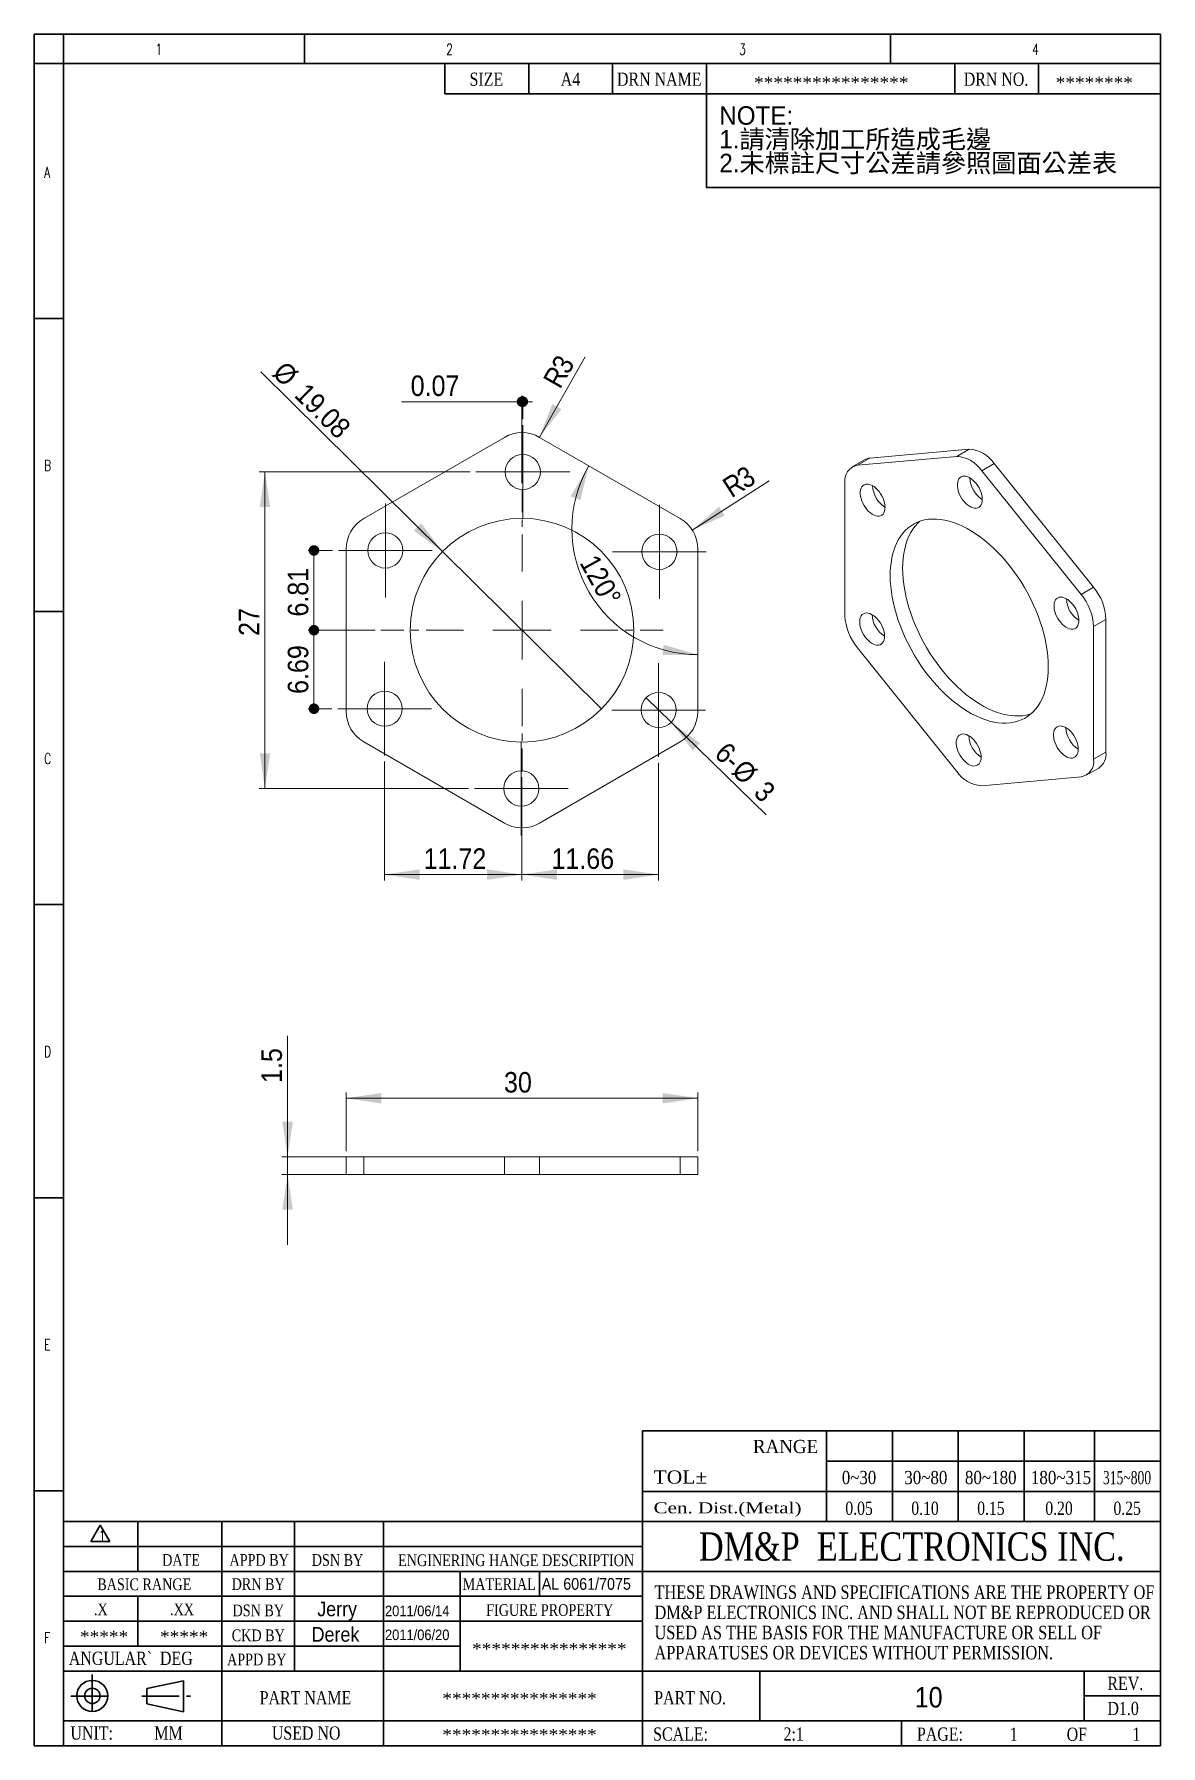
# Model space of a CAD drawing. Header units: millimetres. Extents: x 10 to 202, y 2 to 295.
import ezdxf

# ---------------------------------------------------------------- set-up
doc = ezdxf.new("R2010")
doc.units = ezdxf.units.MM
doc.linetypes.add('CENTER', pattern=[10.16, 6.35, -1.27, 1.27, -1.27])
doc.layers.add('SLD-0', color=179, linetype='Continuous')
for name, color, linetype, lineweight in [('中心線2', 1, 'CENTER', 15), ('尺寸標柱線', 3, 'Continuous', 15), ('文字線性', 179, 'Continuous', 15)]:
    doc.layers.add(name, color=color, linetype=linetype, lineweight=lineweight)
doc.styles.add('SLDTEXTSTYLE0', font='GOTHIC.TTF', dxfattribs={"width": 0.913})
doc.styles.add('SLDTEXTSTYLE1', font='')
doc.styles.add('SLDTEXTSTYLE10', font='times.ttf', dxfattribs={"width": 1.26888})
doc.styles.add('SLDTEXTSTYLE11', font='times.ttf', dxfattribs={"width": 0.786331})
doc.styles.add('SLDTEXTSTYLE12', font='times.ttf', dxfattribs={"width": 0.8})
doc.styles.add('SLDTEXTSTYLE13', font='times.ttf', dxfattribs={"width": 1.090687})
doc.styles.add('SLDTEXTSTYLE14', font='txt_____.ttf', dxfattribs={"width": 0.75})
doc.styles.add('SLDTEXTSTYLE15', font='txt_____.ttf', dxfattribs={"width": 0.7})
doc.styles.add('SLDTEXTSTYLE2', font='', dxfattribs={"bigfont": 'bigfont'})
doc.styles.add('SLDTEXTSTYLE3', font='times.ttf', dxfattribs={"width": 0.950828})
doc.styles.add('SLDTEXTSTYLE4', font='times.ttf', dxfattribs={"width": 1.081739})
doc.styles.add('SLDTEXTSTYLE5', font='times.ttf', dxfattribs={"width": 0.846979})
doc.styles.add('SLDTEXTSTYLE6', font='times.ttf', dxfattribs={"width": 0.850598})
doc.styles.add('SLDTEXTSTYLE7', font='times.ttf', dxfattribs={"width": 0.853029})
doc.styles.add('SLDTEXTSTYLE8', font='times.ttf', dxfattribs={"width": 0.854773})
doc.styles.add('SLDTEXTSTYLE9', font='times.ttf', dxfattribs={"width": 0.683818})
doc.styles.get('SLDTEXTSTYLE1').set_extended_font_data('新細明體')
doc.styles.get('SLDTEXTSTYLE2').set_extended_font_data('新細明體')
doc.dimstyles.new('SLDDIMSTYLE0', dxfattribs={"dimtxt": 3.5, "dimasz": 1.8, "dimexe": 0, "dimexo": 0.0625, "dimgap": 0.875, "dimtad": 2, "dimlfac": 0.5, "dimrnd": 1e-09, "dimzin": 12, "dimdsep": 46, "dimtxsty": 'SLDTEXTSTYLE0', "dimblk1": 'DOT', "dimblk2": 'DOT', "dimsah": 1, "dimcen": 0.09, "dimadec": 0, "dimazin": 0, "dimtfac": 1, "dimtofl": 0, "dimtmove": 0, "dimatfit": 3, "dimldrblk": 'DOT', "dimfxl": 0, "dimtolj": 1, "dimtzin": 12, "dimarcsym": 0})
doc.dimstyles.new('SLDDIMSTYLE1', dxfattribs={"dimtxt": 3.5, "dimasz": 6, "dimexe": 0, "dimexo": 0.0625, "dimgap": 0.875, "dimtad": 2, "dimlfac": 0.5, "dimrnd": 1e-09, "dimzin": 12, "dimdsep": 46, "dimtxsty": 'SLDTEXTSTYLE0', "dimsah": 1, "dimcen": 0.09, "dimadec": 0, "dimazin": 0, "dimtfac": 1, "dimtofl": 0, "dimtmove": 0, "dimatfit": 3, "dimfxl": 0, "dimtolj": 1, "dimtzin": 12, "dimarcsym": 0})
doc.dimstyles.new('SLDDIMSTYLE2', dxfattribs={"dimtxt": 3.5, "dimasz": 6, "dimexe": 0, "dimexo": 0.0625, "dimgap": 0.875, "dimtad": 2, "dimlfac": 0.5, "dimrnd": 1e-09, "dimzin": 12, "dimdsep": 46, "dimtxsty": 'SLDTEXTSTYLE0', "dimsah": 1, "dimcen": 0.09, "dimadec": 0, "dimazin": 0, "dimtfac": 1, "dimtofl": 0, "dimtmove": 0, "dimatfit": 3, "dimfxl": 0, "dimtolj": 1, "dimtzin": 12, "dimarcsym": 0})
doc.dimstyles.new('SLDDIMSTYLE3', dxfattribs={"dimtxt": 3.5, "dimasz": 6, "dimexe": 0, "dimexo": 0.0625, "dimgap": 0.875, "dimtad": 2, "dimdec": 4, "dimlfac": 0.5, "dimzin": 12, "dimdsep": 46, "dimtxsty": 'SLDTEXTSTYLE0', "dimsah": 1, "dimcen": 0.09, "dimazin": 0, "dimtfac": 1, "dimtofl": 0, "dimtmove": 0, "dimatfit": 3, "dimfxl": 0, "dimtolj": 1, "dimtzin": 12, "dimarcsym": 0})
doc.dimstyles.new('SLDDIMSTYLE4', dxfattribs={"dimtxt": 3.5, "dimasz": 6, "dimexe": 0, "dimexo": 0.0625, "dimgap": 0.875, "dimtad": 2, "dimlfac": 0.5, "dimrnd": 1e-09, "dimzin": 12, "dimdsep": 46, "dimtxsty": 'SLDTEXTSTYLE0', "dimsah": 1, "dimcen": 0.09, "dimadec": 0, "dimazin": 0, "dimtfac": 1, "dimtmove": 0, "dimatfit": 3, "dimfxl": 0, "dimtolj": 1, "dimtzin": 12, "dimarcsym": 0})
doc.dimstyles.new('SLDDIMSTYLE5', dxfattribs={"dimtxt": 3.5, "dimasz": 6, "dimexe": 0, "dimexo": 0.0625, "dimgap": 0.875, "dimtad": 2, "dimdec": 1, "dimlfac": 0.5, "dimrnd": 1e-09, "dimzin": 12, "dimdsep": 46, "dimtxsty": 'SLDTEXTSTYLE0', "dimsah": 1, "dimcen": 0.09, "dimadec": 0, "dimazin": 0, "dimtfac": 1, "dimtdec": 1, "dimtofl": 0, "dimtmove": 0, "dimatfit": 3, "dimfxl": 0, "dimtolj": 1, "dimtzin": 12, "dimarcsym": 0})

# ---------------------------------------------------------------- blocks, each defined once
blk = doc.blocks.new('SW_NOTE_0')
at = {"layer": '文字線性', "color": 0, "char_height": 3.5, "attachment_point": 1}
for s, insert, style in [('NOTE:', (0, 4.37), 'SLDTEXTSTYLE1'), ('1.請清除加工所造成毛邊', (0, -0.13), 'SLDTEXTSTYLE2'), ('2.未標註尺寸公差請參照圖面公差表', (0, -4.63), 'SLDTEXTSTYLE2')]:
    blk.add_mtext(s, dxfattribs=dict(at, insert=insert, style=style))
blk = doc.blocks.new('SW_NOTE_1')
at = {"layer": 'SLD-0', "color": 0, "char_height": 2.3, "attachment_point": 1, "style": 'SLDTEXTSTYLE12'}
for s, insert in [('THESE DRAWINGS AND SPECIFICATIONS ARE THE PROPERTY OF', (0, 3.02)), ('DM&P ELECTRONICS INC. AND SHALL NOT BE REPRODUCED OR ', (0, -0.42)), ('USED AS THE BASIS FOR THE MANUFACTURE OR SELL OF ', (0, -3.86)), ('APPARATUSES OR DEVICES WITHOUT PERMISSION.', (0, -7.29))]:
    blk.add_mtext(s, dxfattribs=dict(at, insert=insert))
blk = doc.blocks.new('_DOT')
at = {"color": 0, "linetype": 'ByBlock', "lineweight": -2}
blk.add_line((-0.5, 0), (-1, 0), dxfattribs=at)
at = {"color": 0, "linetype": 'ByBlock', "const_width": 0.5}
blk.add_lwpolyline([(-0.25, 0, 1), (0.25, 0, 1)], format="xyb", close=True, dxfattribs=at)
blk = doc.blocks.new('*D4')
at = {"layer": '尺寸標柱線', "color": 5}
for p, q in [((60.93, 206.43), (56.74, 206.43)), ((57.74, 206.43), (57.74, 192.82)), ((68.16, 192.82), (56.74, 192.82))]:
    blk.add_line(p, q, dxfattribs=at)
at = {"layer": '尺寸標柱線', "color": 5, "xscale": 1.8, "yscale": 1.8}
for p, rotation in [((57.74, 206.43, -1.3), 90.0000000000004), ((57.74, 192.82, -1.3), 270.0000000000004)]:
    blk.add_blockref('_DOT', p, dxfattribs=dict(at, rotation=rotation))
at = {"layer": '尺寸標柱線', "color": 5, "insert": (53.27, 195.15), "char_height": 3.5, "attachment_point": 1, "rotation": 90, "style": 'SLDTEXTSTYLE0'}
blk.add_mtext('6.81', dxfattribs=at)
blk = doc.blocks.new('*D5')
at = {"layer": '尺寸標柱線', "color": 5}
for p, q in [((68.16, 192.82), (56.74, 192.82)), ((57.74, 192.82), (57.74, 179.43)), ((60.8, 179.43), (56.74, 179.43))]:
    blk.add_line(p, q, dxfattribs=at)
at = {"layer": '尺寸標柱線', "color": 5, "xscale": 1.8, "yscale": 1.8}
for p, rotation in [((57.74, 192.82, -1.3), 90.0000000000004), ((57.74, 179.43, -1.3), 270.0000000000004)]:
    blk.add_blockref('_DOT', p, dxfattribs=dict(at, rotation=rotation))
at = {"layer": '尺寸標柱線', "color": 5, "insert": (53.27, 181.95), "char_height": 3.5, "attachment_point": 1, "rotation": 90, "style": 'SLDTEXTSTYLE0'}
blk.add_mtext('6.69', dxfattribs=at)
blk = doc.blocks.new('*D6')
at = {"layer": '尺寸標柱線', "color": 5}
for p, q in [((84.38, 219.82), (48.38, 219.82)), ((49.38, 219.82), (49.38, 165.82)), ((84.11, 165.82), (48.38, 165.82))]:
    blk.add_line(p, q, dxfattribs=at)
for points in [[(49.38, 219.82), (48.48, 213.82), (50.28, 213.82)], [(49.38, 165.82), (50.28, 171.82), (48.48, 171.82)]]:
    blk.add_solid(points, dxfattribs=at)
at = {"layer": '尺寸標柱線', "color": 5, "insert": (44.91, 191.85), "char_height": 3.5, "attachment_point": 1, "rotation": 90, "style": 'SLDTEXTSTYLE0'}
blk.add_mtext('27', dxfattribs=at)
blk = doc.blocks.new('*D7')
at = {"layer": '尺寸標柱線', "color": 5}
blk.add_line((96.21, 225.74), (104.01, 239.45), dxfattribs=at)
blk.add_solid([(96.21, 225.74), (99.96, 230.51), (98.4, 231.4)], dxfattribs=at)
at = {"layer": '尺寸標柱線', "color": 5, "char_height": 3.5, "attachment_point": 1, "rotation": 60.3637, "style": 'SLDTEXTSTYLE0'}
for s, insert in [('3', (98.09, 238.02)), ('R', (96.69, 235.56))]:
    blk.add_mtext(s, dxfattribs=dict(at, insert=insert))
blk = doc.blocks.new('*D8')
at = {"layer": '尺寸標柱線', "color": 5}
for p, q in [((69.8, 170.43), (69.8, 150.13)), ((93.24, 167.74), (93.24, 150.13)), ((69.8, 151.13), (93.24, 151.13))]:
    blk.add_line(p, q, dxfattribs=at)
for points in [[(69.8, 151.13), (75.8, 150.23), (75.8, 152.03)], [(93.24, 151.13), (87.24, 152.03), (87.24, 150.23)]]:
    blk.add_solid(points, dxfattribs=at)
at = {"layer": '尺寸標柱線', "color": 5, "insert": (76.45, 155.6), "char_height": 3.5, "attachment_point": 1, "style": 'SLDTEXTSTYLE0'}
blk.add_mtext('11.72', dxfattribs=at)
blk = doc.blocks.new('*D9')
at = {"layer": '尺寸標柱線', "color": 5}
for p, q in [((116.56, 170.2), (116.56, 150.13)), ((93.24, 167.74), (93.24, 150.13)), ((93.24, 151.13), (116.56, 151.13))]:
    blk.add_line(p, q, dxfattribs=at)
for points in [[(93.24, 151.13), (99.24, 150.23), (99.24, 152.03)], [(116.56, 151.13), (110.56, 152.03), (110.56, 150.23)]]:
    blk.add_solid(points, dxfattribs=at)
at = {"layer": '尺寸標柱線', "color": 5, "insert": (98.27, 155.6), "char_height": 3.5, "attachment_point": 1, "style": 'SLDTEXTSTYLE0'}
blk.add_mtext('11.66', dxfattribs=at)
blk = doc.blocks.new('*D10')
at = {"layer": '尺寸標柱線', "color": 5}
for p, q in [((93.24, 231.81), (72.65, 231.81)), ((93.24, 217.9), (93.24, 232.81)), ((93.24, 231.81), (93.38, 231.81)), ((93.38, 228.82), (93.38, 232.81))]:
    blk.add_line(p, q, dxfattribs=at)
at = {"layer": '尺寸標柱線', "color": 5, "xscale": 1.8, "yscale": 1.8}
blk.add_blockref('_DOT', (93.38, 231.81, -1.3), dxfattribs=at)
at = {"layer": '尺寸標柱線', "color": 5, "xscale": 1.8, "yscale": 1.8, "rotation": 180.0000000000004}
blk.add_blockref('_DOT', (93.24, 231.81, -1.3), dxfattribs=at)
at = {"layer": '尺寸標柱線', "color": 5, "insert": (74.24, 236.28), "char_height": 3.5, "attachment_point": 1, "style": 'SLDTEXTSTYLE0'}
blk.add_mtext('0.07', dxfattribs=at)
blk = doc.blocks.new('*D11')
at = {"layer": '尺寸標柱線', "color": 5}
blk.add_arc((123.24, 210.14), 21.49, 150, 270, dxfattribs=at)
for points in [[(104.63, 220.88), (101.53, 215.67), (103.2, 214.99)], [(123.24, 188.65), (117.42, 190.35), (117.18, 188.57)]]:
    blk.add_solid(points, dxfattribs=at)
at = {"layer": '尺寸標柱線', "color": 5, "insert": (106.04, 206.05), "char_height": 3.5, "attachment_point": 1, "rotation": 299.1465, "style": 'SLDTEXTSTYLE0'}
blk.add_mtext('120°', dxfattribs=at)
blk = doc.blocks.new('*D12')
at = {"layer": '尺寸標柱線', "color": 5}
blk.add_line((122.3, 209.9), (135.41, 218.28), dxfattribs=at)
blk.add_solid([(122.3, 209.9), (127.84, 212.37), (126.87, 213.89)], dxfattribs=at)
at = {"layer": '尺寸標柱線', "color": 5, "char_height": 3.5, "attachment_point": 1, "rotation": 32.5737, "style": 'SLDTEXTSTYLE0'}
for s, insert in [('R', (127.12, 218.25)), ('3', (129.51, 219.77))]:
    blk.add_mtext(s, dxfattribs=dict(at, insert=insert))
blk = doc.blocks.new('*D13')
at = {"layer": '尺寸標柱線', "color": 5}
for q in [(114.41, 181.3), (134.93, 161.3)]:
    blk.add_line((118.71, 177.11), q, dxfattribs=at)
blk.add_solid([(118.71, 177.11), (122.38, 172.28), (123.63, 173.57)], dxfattribs=at)
at = {"layer": '尺寸標柱線', "color": 5, "char_height": 3.5, "attachment_point": 1, "rotation": 315.7407, "style": 'SLDTEXTSTYLE0'}
for s, insert in [('6-', (128.34, 174)), ('%%c', (131.26, 171.07)), ('3', (135.04, 167.39))]:
    blk.add_mtext(s, dxfattribs=dict(at, insert=insert))
blk = doc.blocks.new('*D14')
at = {"layer": '尺寸標柱線', "color": 5}
for q in [(48.65, 236.91), (106.81, 179.4)]:
    blk.add_line((79.68, 206.23), q, dxfattribs=at)
blk.add_solid([(79.68, 206.23), (76.04, 211.09), (74.78, 209.81)], dxfattribs=at)
at = {"layer": '尺寸標柱線', "color": 5, "char_height": 3.5, "attachment_point": 1, "rotation": 315.3258, "style": 'SLDTEXTSTYLE0'}
for s, insert in [('%%c', (52.92, 238.97)), ('19.08', (56.67, 235.26))]:
    blk.add_mtext(s, dxfattribs=dict(at, insert=insert))
blk = doc.blocks.new('SW_CENTERMARKSYMBOL_0')
at = {"layer": '中心線2', "color": 0}
for p, q in [((0, 10), (0, 24.08)), ((0, 0), (0, 5)), ((-10, 0), (-24.08, 0)), ((0, 0), (-5, 0)), ((0, 0), (0, -5)), ((0, 0), (5, 0)), ((10, 0), (24.08, 0)), ((0, -10), (0, -24.08))]:
    blk.add_line(p, q, dxfattribs=at)
blk = doc.blocks.new('SW_CENTERMARKSYMBOL_1')
at = {"layer": '中心線2', "color": 0}
for p, q in [((0, 5), (0, 8)), ((0, 0), (0, 5)), ((-5, 0), (-8, 0)), ((0, 0), (-5, 0)), ((0, 0), (0, -5)), ((0, 0), (5, 0)), ((5, 0), (8, 0)), ((0, -5), (0, -8))]:
    blk.add_line(p, q, dxfattribs=at)
blk = doc.blocks.new('SW_CENTERMARKSYMBOL_2')
at = {"layer": '中心線2', "color": 0}
for p, q in [((0, 5), (0, 8)), ((0, 0), (0, 5)), ((-5, 0), (-8, 0)), ((0, 0), (-5, 0)), ((0, 0), (0, -5)), ((0, 0), (5, 0)), ((5, 0), (8, 0)), ((0, -5), (0, -8))]:
    blk.add_line(p, q, dxfattribs=at)
blk = doc.blocks.new('SW_CENTERMARKSYMBOL_3')
at = {"layer": '中心線2', "color": 0}
for p, q in [((0, 5), (0, 8)), ((0, 0), (0, 5)), ((-5, 0), (-8, 0)), ((0, 0), (-5, 0)), ((0, 0), (0, -5)), ((0, 0), (5, 0)), ((5, 0), (8, 0)), ((0, -5), (0, -8))]:
    blk.add_line(p, q, dxfattribs=at)
blk = doc.blocks.new('SW_CENTERMARKSYMBOL_4')
at = {"layer": '中心線2', "color": 0}
for p, q in [((0, 5), (0, 8)), ((0, 0), (0, 5)), ((-5, 0), (-8, 0)), ((0, 0), (-5, 0)), ((0, 0), (0, -5)), ((0, 0), (5, 0)), ((5, 0), (8, 0)), ((0, -5), (0, -8))]:
    blk.add_line(p, q, dxfattribs=at)
blk = doc.blocks.new('SW_CENTERMARKSYMBOL_5')
at = {"layer": '中心線2', "color": 0}
for p, q in [((0, 5), (0, 8)), ((0, 0), (0, 5)), ((-5, 0), (-8, 0)), ((0, 0), (-5, 0)), ((0, 0), (0, -5)), ((0, 0), (5, 0)), ((5, 0), (8, 0)), ((0, -5), (0, -8))]:
    blk.add_line(p, q, dxfattribs=at)
blk = doc.blocks.new('SW_CENTERMARKSYMBOL_6')
at = {"layer": '中心線2', "color": 0}
for p, q in [((0, 5), (0, 8)), ((0, 0), (0, 5)), ((-5, 0), (-8, 0)), ((0, 0), (-5, 0)), ((0, 0), (0, -5)), ((0, 0), (5, 0)), ((5, 0), (8, 0)), ((0, -5), (0, -8))]:
    blk.add_line(p, q, dxfattribs=at)
blk = doc.blocks.new('SW_CENTERMARKSYMBOL_7')
at = {"layer": '中心線2', "color": 0}
for p, q in [((0, 10), (0, 24.08)), ((0, 0), (0, 5)), ((-10, 0), (-24.08, 0)), ((0, 0), (-5, 0)), ((0, 0), (0, -5)), ((0, 0), (5, 0)), ((10, 0), (24.08, 0)), ((0, -10), (0, -24.08))]:
    blk.add_line(p, q, dxfattribs=at)
blk = doc.blocks.new('SW_CENTERMARKSYMBOL_8')
at = {"layer": '中心線2', "color": 0}
for p, q in [((0, 5), (0, 8)), ((0, 0), (0, 5)), ((-5, 0), (-8, 0)), ((0, 0), (-5, 0)), ((0, 0), (0, -5)), ((0, 0), (5, 0)), ((5, 0), (8, 0)), ((0, -5), (0, -8))]:
    blk.add_line(p, q, dxfattribs=at)
blk = doc.blocks.new('SW_CENTERMARKSYMBOL_9')
at = {"layer": '中心線2', "color": 0}
for p, q in [((0, 5), (0, 8)), ((0, 0), (0, 5)), ((-5, 0), (-8, 0)), ((0, 0), (-5, 0)), ((0, 0), (0, -5)), ((0, 0), (5, 0)), ((5, 0), (8, 0)), ((0, -5), (0, -8))]:
    blk.add_line(p, q, dxfattribs=at)
blk = doc.blocks.new('SW_CENTERMARKSYMBOL_10')
at = {"layer": '中心線2', "color": 0}
for p, q in [((0, 5), (0, 8)), ((0, 0), (0, 5)), ((-5, 0), (-8, 0)), ((0, 0), (-5, 0)), ((0, 0), (0, -5)), ((0, 0), (5, 0)), ((5, 0), (8, 0)), ((0, -5), (0, -8))]:
    blk.add_line(p, q, dxfattribs=at)
blk = doc.blocks.new('SW_CENTERMARKSYMBOL_11')
at = {"layer": '中心線2', "color": 0}
for p, q in [((0, 5), (0, 8)), ((0, 0), (0, 5)), ((-5, 0), (-8, 0)), ((0, 0), (-5, 0)), ((0, 0), (0, -5)), ((0, 0), (5, 0)), ((5, 0), (8, 0)), ((0, -5), (0, -8))]:
    blk.add_line(p, q, dxfattribs=at)
blk = doc.blocks.new('SW_CENTERMARKSYMBOL_12')
at = {"layer": '中心線2', "color": 0}
for p, q in [((0, 5), (0, 8)), ((0, 0), (0, 5)), ((-5, 0), (-8, 0)), ((0, 0), (-5, 0)), ((0, 0), (0, -5)), ((0, 0), (5, 0)), ((5, 0), (8, 0)), ((0, -5), (0, -8))]:
    blk.add_line(p, q, dxfattribs=at)
blk = doc.blocks.new('SW_CENTERMARKSYMBOL_13')
at = {"layer": '中心線2', "color": 0}
for p, q in [((0, 5), (0, 8)), ((0, 0), (0, 5)), ((-5, 0), (-8, 0)), ((0, 0), (-5, 0)), ((0, 0), (0, -5)), ((0, 0), (5, 0)), ((5, 0), (8, 0)), ((0, -5), (0, -8))]:
    blk.add_line(p, q, dxfattribs=at)
blk = doc.blocks.new('*D29')
at = {"layer": '尺寸標柱線', "color": 5}
for p, q in [((53.24, 102.97), (53.24, 123.63)), ((65.24, 102.97), (52.24, 102.97)), ((53.24, 99.97), (53.24, 102.97)), ((65.24, 99.97), (52.24, 99.97)), ((53.24, 99.97), (53.24, 87.97))]:
    blk.add_line(p, q, dxfattribs=at)
for points in [[(53.24, 102.97), (54.14, 108.97), (52.34, 108.97)], [(53.24, 99.97), (52.34, 93.97), (54.14, 93.97)]]:
    blk.add_solid(points, dxfattribs=at)
at = {"layer": '尺寸標柱線', "color": 5, "insert": (48.77, 115.58), "char_height": 3.5, "attachment_point": 1, "rotation": 90, "style": 'SLDTEXTSTYLE0'}
blk.add_mtext('1.5', dxfattribs=at)
blk = doc.blocks.new('*D30')
at = {"layer": '尺寸標柱線', "color": 5}
for p, q in [((63.24, 103.97), (63.24, 113.97)), ((123.24, 103.97), (123.24, 113.97)), ((63.24, 112.97), (123.24, 112.97))]:
    blk.add_line(p, q, dxfattribs=at)
for points in [[(63.24, 112.97), (69.24, 112.07), (69.24, 113.87)], [(123.24, 112.97), (117.24, 113.87), (117.24, 112.07)]]:
    blk.add_solid(points, dxfattribs=at)
at = {"layer": '尺寸標柱線', "color": 5, "insert": (90.17, 117.44), "char_height": 3.5, "attachment_point": 1, "style": 'SLDTEXTSTYLE0'}
blk.add_mtext('30', dxfattribs=at)

msp = doc.modelspace()

# ---------------------------------------------------------------- linework, layer by layer
at = {"color": 7, "linetype": 'Continuous', "lineweight": 15}
for p, q in [((66.24399, 211.86866), (90.24399, 225.72507)), ((96.24399, 225.72507), (120.24399, 211.86866)), ((150.47408, 220.95775), (167.44464, 222.47518)), ((152.5954, 222.18236), (150.47408, 220.95775)), ((152.5954, 222.18236), (169.56596, 223.69979)), ((169.56596, 223.69979), (167.44464, 222.47518)), ((151.71697, 221.91117), (149.59565, 220.68656)), ((173.8086, 221.25056), (171.68728, 220.02595)), ((171.68728, 220.02595), (188.65785, 198.91473)), ((173.8086, 221.25056), (190.77917, 200.13934)), ((148.35276, 195.31085), (148.35276, 217.93949)), ((63.24399, 178.95969), (63.24399, 206.6725)), ((123.24399, 206.6725), (123.24399, 178.95969)), ((190.77917, 200.13934), (188.65785, 198.91473)), ((192.90049, 194.67186), (190.77917, 193.44725)), ((190.77917, 193.44725), (190.77917, 170.81861)), ((192.90049, 194.67186), (192.90049, 172.04322)), ((167.44464, 168.73215), (150.47408, 189.84337)), ((90.24399, 159.90713), (66.24399, 173.76354)), ((120.24399, 173.76354), (96.24399, 159.90713)), ((192.90049, 172.04322), (190.77917, 170.81861)), ((188.65785, 167.80035), (171.68728, 166.28292)), ((189.53628, 168.07154), (191.6576, 169.29615)), ((63.24399, 99.97294), (63.24399, 102.97294)), ((66.24399, 102.97294), (63.24399, 102.97294)), ((66.24399, 99.97294), (66.24399, 102.97294)), ((90.24399, 102.97294), (66.24399, 102.97294)), ((90.24399, 99.97294), (90.24399, 102.97294)), ((96.24399, 102.97294), (90.24399, 102.97294)), ((96.24399, 99.97294), (96.24399, 102.97294)), ((120.24399, 102.97294), (96.24399, 102.97294)), ((120.24399, 99.97294), (120.24399, 102.97294)), ((123.24399, 102.97294), (120.24399, 102.97294)), ((123.24399, 99.97294), (123.24399, 102.97294)), ((66.24399, 99.97294), (63.24399, 99.97294)), ((90.24399, 99.97294), (66.24399, 99.97294)), ((96.24399, 99.97294), (90.24399, 99.97294)), ((120.24399, 99.97294), (96.24399, 99.97294)), ((123.24399, 99.97294), (120.24399, 99.97294))]:
    msp.add_line(p, q, dxfattribs=at)
at = {"color": 7, "linetype": 'Continuous', "lineweight": 15, "flags": 128}
for points in [[(171.78037, 215.1473), (171.75777, 215.51702), (171.69043, 215.90496), (171.5798, 216.30285), (171.42823, 216.70221), (171.23895, 217.09453), (171.01601, 217.47145), (170.76414, 217.82494), (170.48871, 218.14746), (170.19561, 218.43214), (169.89107, 218.6729), (169.58158, 218.86463), (169.27374, 219.00322), (168.97412, 219.08574), (168.6891, 219.11041), (168.42474, 219.07672), (168.1867, 218.98538), (167.98004, 218.83833), (167.80916, 218.63872), (167.67771, 218.3908), (167.58848, 218.09985), (167.54339, 217.77207), (167.54339, 217.41445), (167.58848, 217.0346), (167.67771, 216.64064), (167.80916, 216.24094), (167.98004, 215.84404), (168.1867, 215.45839), (168.42474, 215.09221), (168.6891, 214.7533), (168.97412, 214.4489), (169.27374, 214.18547), (169.58158, 213.96865), (169.89107, 213.80305), (170.19561, 213.6922), (170.48871, 213.63846), (170.76414, 213.64298), (171.01601, 213.70567), (171.23895, 213.82517), (171.42823, 213.99896), (171.5798, 214.22333), (171.69043, 214.49349), (171.75777, 214.80368), (171.78037, 215.1473)], [(155.19977, 213.78887), (155.17717, 214.15859), (155.10983, 214.54653), (154.9992, 214.94442), (154.84763, 215.34378), (154.65835, 215.7361), (154.4354, 216.11303), (154.18353, 216.46651), (153.90811, 216.78903), (153.61501, 217.07371), (153.31046, 217.31447), (153.00098, 217.5062), (152.69314, 217.64479), (152.39352, 217.7273), (152.1085, 217.75198), (151.84414, 217.71829), (151.6061, 217.62694), (151.39944, 217.4799), (151.22856, 217.28029), (151.09711, 217.03237), (151.00788, 216.74142), (150.96279, 216.41364), (150.96279, 216.05602), (151.00788, 215.67618), (151.09711, 215.28221), (151.22856, 214.88252), (151.39944, 214.48561), (151.6061, 214.09996), (151.84414, 213.73378), (152.1085, 213.39487), (152.39352, 213.09047), (152.69314, 212.82704), (153.00098, 212.61022), (153.31046, 212.44462), (153.61501, 212.33377), (153.90811, 212.28003), (154.18353, 212.28455), (154.4354, 212.34724), (154.65835, 212.46675), (154.84763, 212.64054), (154.9992, 212.8649), (155.10983, 213.13506), (155.17717, 213.44525), (155.19977, 213.78887)], [(183.05756, 186.59052), (183.03556, 187.49264), (182.96962, 188.41722), (182.85996, 189.36126), (182.70694, 190.32165), (182.51106, 191.29529), (182.27295, 192.27898), (181.99339, 193.26952), (181.6733, 194.26368), (181.31372, 195.25822), (180.91582, 196.24988), (180.4809, 197.23545), (180.01037, 198.2117), (179.50578, 199.17545), (178.96877, 200.12355), (178.40108, 201.05292), (177.80458, 201.96052), (177.1812, 202.84339), (176.53299, 203.69864), (175.86205, 204.52351), (175.17058, 205.31528), (174.46082, 206.07138), (173.7351, 206.78934), (172.99578, 207.46682), (172.24527, 208.10161), (171.48602, 208.69165), (170.72051, 209.23499), (169.95123, 209.72989), (169.1807, 210.1747), (168.41142, 210.568), (167.64591, 210.90849), (166.88666, 211.19507), (166.13615, 211.4268), (165.39683, 211.60292), (164.67111, 211.72286), (163.96135, 211.78622), (163.26988, 211.79281), (162.59894, 211.7426), (161.95072, 211.63576), (161.32735, 211.47262), (160.73085, 211.25373), (160.16316, 210.9798), (159.62615, 210.65171), (159.12156, 210.27056), (158.65103, 209.83756), (158.21611, 209.35415), (157.81821, 208.82189), (157.45863, 208.24251), (157.13854, 207.61792), (156.85898, 206.95015), (156.62087, 206.24137), (156.42499, 205.4939), (156.27197, 204.71018), (156.16231, 203.89275), (156.09637, 203.0443), (156.07437, 202.16758), (156.09637, 201.26546), (156.16231, 200.34087), (156.27197, 199.39684), (156.42499, 198.43644), (156.62087, 197.46281), (156.85898, 196.47912), (157.13854, 195.48858), (157.45863, 194.49442), (157.81821, 193.49988), (158.21611, 192.50821), (158.65103, 191.52265), (159.12156, 190.5464), (159.62615, 189.58265), (160.16316, 188.63455), (160.73085, 187.70518), (161.32735, 186.79758), (161.95072, 185.91471), (162.59894, 185.05945), (163.26988, 184.23459), (163.96135, 183.44282), (164.67111, 182.68672), (165.39683, 181.96876), (166.13615, 181.29128), (166.88666, 180.65648), (167.64591, 180.06645), (168.41142, 179.5231), (169.1807, 179.02821), (169.95123, 178.58339), (170.72051, 178.1901), (171.48602, 177.8496), (172.24527, 177.56303), (172.99578, 177.3313), (173.7351, 177.15518), (174.46082, 177.03524), (175.17058, 176.97187), (175.86205, 176.96528), (176.53299, 177.0155), (177.1812, 177.12234), (177.80458, 177.28548), (178.40108, 177.50437), (178.96877, 177.7783), (179.50578, 178.10638), (180.01037, 178.48754), (180.4809, 178.92054), (180.91582, 179.40395), (181.31372, 179.93621), (181.6733, 180.51558), (181.99339, 181.14017), (182.27295, 181.80795), (182.51106, 182.51673), (182.70694, 183.2642), (182.85996, 184.04792), (182.96962, 184.86534), (183.03556, 185.7138), (183.05756, 186.59052)], [(161.14653, 211.41314), (160.77235, 211.06218), (160.33743, 210.57876), (159.93953, 210.0465), (159.57995, 209.46713), (159.25986, 208.84254), (158.9803, 208.17476), (158.74219, 207.46598), (158.54631, 206.71851), (158.39329, 205.93479), (158.28363, 205.11737), (158.21769, 204.26891), (158.19569, 203.39219), (158.21769, 202.49007), (158.28363, 201.56549), (158.39329, 200.62146), (158.54631, 199.66106), (158.74219, 198.68742), (158.9803, 197.70373), (159.25986, 196.71319), (159.57995, 195.71903), (159.93953, 194.72449), (160.33743, 193.73283), (160.77235, 192.74726), (161.24288, 191.77101), (161.74747, 190.80726), (162.28448, 189.85916), (162.85217, 188.92979), (163.44867, 188.02219), (164.07204, 187.13933), (164.72026, 186.28407), (165.3912, 185.45921), (166.08267, 184.66743), (166.79243, 183.91133), (167.51815, 183.19337), (168.25747, 182.51589), (169.00798, 181.8811), (169.76723, 181.29106), (170.53274, 180.74772), (171.30202, 180.25283), (172.07255, 179.80801), (172.84183, 179.41471), (173.60734, 179.07422), (174.36659, 178.78764), (175.1171, 178.55591), (175.85642, 178.37979), (176.58214, 178.25985), (177.2919, 178.19649), (177.98337, 178.1899), (178.65431, 178.24011), (179.30253, 178.34696), (179.9259, 178.51009), (180.10672, 178.56957)], [(155.10668, 191.79601), (155.08408, 192.16573), (155.01674, 192.55366), (154.90611, 192.95156), (154.75454, 193.35092), (154.56526, 193.74324), (154.34231, 194.12016), (154.09044, 194.47365), (153.81502, 194.79617), (153.52192, 195.08084), (153.21738, 195.32161), (152.90789, 195.51333), (152.60005, 195.65193), (152.30043, 195.73444), (152.01541, 195.75912), (151.75105, 195.72542), (151.51301, 195.63408), (151.30635, 195.48704), (151.13547, 195.28743), (151.00402, 195.03951), (150.91479, 194.74856), (150.8697, 194.42078), (150.8697, 194.06315), (150.91479, 193.68331), (151.00402, 193.28935), (151.13547, 192.88965), (151.30635, 192.49275), (151.51301, 192.1071), (151.75105, 191.74092), (152.01541, 191.40201), (152.30043, 191.0976), (152.60005, 190.83418), (152.90789, 190.61736), (153.21738, 190.45176), (153.52192, 190.3409), (153.81502, 190.28717), (154.09044, 190.29169), (154.34231, 190.35437), (154.56526, 190.47388), (154.75454, 190.64767), (154.90611, 190.87204), (155.01674, 191.1422), (155.08408, 191.45239), (155.10668, 191.79601)], [(188.26789, 194.51287), (188.24528, 194.88258), (188.17794, 195.27052), (188.06731, 195.66841), (187.91574, 196.06778), (187.72647, 196.4601), (187.50352, 196.83702), (187.25165, 197.19051), (186.97622, 197.51303), (186.68312, 197.7977), (186.37858, 198.03847), (186.06909, 198.23019), (185.76126, 198.36879), (185.46163, 198.4513), (185.17661, 198.47598), (184.91226, 198.44228), (184.67421, 198.35094), (184.46755, 198.2039), (184.29667, 198.00429), (184.16522, 197.75637), (184.076, 197.46541), (184.0309, 197.13763), (184.0309, 196.78001), (184.076, 196.40017), (184.16522, 196.0062), (184.29667, 195.60651), (184.46755, 195.20961), (184.67421, 194.82396), (184.91226, 194.45778), (185.17661, 194.11887), (185.46163, 193.81446), (185.76126, 193.55104), (186.06909, 193.33422), (186.37858, 193.16861), (186.68312, 193.05776), (186.97622, 193.00403), (187.25165, 193.00855), (187.50352, 193.07123), (187.72647, 193.19074), (187.91574, 193.36453), (188.06731, 193.5889), (188.17794, 193.85905), (188.24528, 194.16925), (188.26789, 194.51287)], [(188.17479, 172.52), (188.15219, 172.88972), (188.08485, 173.27766), (187.97422, 173.67555), (187.82265, 174.07491), (187.63338, 174.46724), (187.41043, 174.84416), (187.15856, 175.19765), (186.88313, 175.52016), (186.59003, 175.80484), (186.28549, 176.04561), (185.976, 176.23733), (185.66817, 176.37593), (185.36854, 176.45844), (185.08352, 176.48311), (184.81917, 176.44942), (184.58112, 176.35808), (184.37446, 176.21104), (184.20358, 176.01143), (184.07213, 175.7635), (183.9829, 175.47255), (183.93781, 175.14477), (183.93781, 174.78715), (183.9829, 174.40731), (184.07213, 174.01334), (184.20358, 173.61365), (184.37446, 173.21675), (184.58112, 172.8311), (184.81917, 172.46491), (185.08352, 172.12601), (185.36854, 171.8216), (185.66817, 171.55818), (185.976, 171.34135), (186.28549, 171.17575), (186.59003, 171.0649), (186.88313, 171.01116), (187.15856, 171.01569), (187.41043, 171.07837), (187.63338, 171.19788), (187.82265, 171.37167), (187.97422, 171.59603), (188.08485, 171.86619), (188.15219, 172.17639), (188.17479, 172.52)], [(171.59419, 171.16157), (171.57159, 171.53129), (171.50425, 171.91923), (171.39362, 172.31712), (171.24205, 172.71648), (171.05277, 173.10881), (170.82983, 173.48573), (170.57796, 173.83922), (170.30253, 174.16174), (170.00943, 174.44641), (169.70489, 174.68718), (169.3954, 174.8789), (169.08756, 175.0175), (168.78794, 175.10001), (168.50292, 175.12468), (168.23857, 175.09099), (168.00052, 174.99965), (167.79386, 174.85261), (167.62298, 174.653), (167.49153, 174.40508), (167.4023, 174.11412), (167.35721, 173.78634), (167.35721, 173.42872), (167.4023, 173.04888), (167.49153, 172.65491), (167.62298, 172.25522), (167.79386, 171.85832), (168.00052, 171.47267), (168.23857, 171.10648), (168.50292, 170.76758), (168.78794, 170.46317), (169.08756, 170.19975), (169.3954, 169.98292), (169.70489, 169.81732), (170.00943, 169.70647), (170.30253, 169.65273), (170.57796, 169.65726), (170.82983, 169.71994), (171.05277, 169.83945), (171.24205, 170.01324), (171.39362, 170.23761), (171.50425, 170.50776), (171.57159, 170.81796), (171.59419, 171.16157)]]:
    msp.add_lwpolyline(points, dxfattribs=at)
at = {"color": 7, "linetype": 'Continuous', "lineweight": 15}
for centre, radius in [((93.37564, 219.8161), 3), ((93.24399, 192.8161), 19.08), ((69.92713, 206.43011), 3), ((116.6925, 206.20209), 3), ((69.79548, 179.43011), 3), ((116.56085, 179.20209), 3), ((93.11234, 165.8161), 3)]:
    msp.add_circle(centre, radius, dxfattribs=at)
for centre, radius, start, end in [((93.24399, 220.52891), 6, 60, 120), ((152.76328, 220.08026), 2.10879, 94.5661702, 119.746835), ((167.11703, 217.00842), 5.47657, 33.4349673, 86.5704092), ((169.23835, 218.23303), 5.47657, 33.4349673, 86.5704092), ((150.97201, 218.3532), 2.65172, 100.8229921, 188.9757242), ((157.66536, 217.66144), 4.59119, 182.4759636, 237.5186556), ((174.24596, 219.01988), 4.59119, 182.4759945, 237.5186393), ((69.24399, 206.67251), 6, 120, 180), ((117.24399, 206.67251), 6, 0, 60), ((181.60666, 193.03369), 9.18182, 2.5815379, 39.8297983), ((183.72798, 194.2583), 9.18182, 2.5815379, 39.8297983), ((190.73347, 198.38544), 4.5912, 182.4759906, 237.5186285), ((157.52526, 195.72441), 9.18182, 182.5815318, 219.8298098), ((157.57227, 195.66859), 4.5912, 182.4760062, 237.5186232), ((69.24399, 178.95969), 6, 180, 240), ((117.24399, 178.95969), 6, 300, 0), ((190.64038, 176.39258), 4.59119, 182.4759659, 237.5186636), ((174.05978, 175.03415), 4.59119, 182.4759657, 237.5186689), ((188.15992, 170.4049), 2.65172, 280.8229642, 8.9757386), ((189.93137, 171.73187), 2.9854, 305.3258117, 5.9863812), ((172.01489, 171.74967), 5.47655, 213.4348856, 266.5704909), ((93.24399, 165.10329), 6, 240, 300)]:
    msp.add_arc(centre, radius, start, end, dxfattribs=at)
at = {"layer": 'SLD-0', "color": 7, "linetype": 'Continuous', "lineweight": 30}
for p, q in [((10, 294.5), (10, 2.5)), ((80.05731, 284.34727), (80.05731, 289.5)), ((94.38231, 289.5), (94.38231, 284.34727)), ((108.70731, 289.5), (108.70731, 284.34727)), ((124.70422, 289.5), (124.70422, 284.34727)), ((167.08125, 289.5), (167.08125, 284.34727)), ((181.40625, 289.5), (181.40625, 284.34727)), ((80.05731, 284.34727), (202.24907, 284.34727)), ((15, 246), (10, 246)), ((10, 196), (15, 196)), ((10, 146), (15, 146)), ((10, 96), (15, 96)), ((113.8, 56.2082), (202.2, 56.2082)), ((113.8, 56.2082), (113.8, 40.75)), ((145.2, 56.2082), (145.2, 40.75)), ((156.45, 56.2082), (156.45, 40.75)), ((167.7, 56.2082), (167.7, 40.75)), ((178.95, 56.2082), (178.95, 40.75)), ((190.95, 56.2082), (190.95, 40.75)), ((145.2, 51.05547), (202.2, 51.05547)), ((113.8, 45.90273), (202.2, 45.90273)), ((113.8, 40.75), (202.2, 40.75)), ((29.23886, 12.27594), (35.45144, 13.60173)), ((29.23886, 12.27594), (29.23886, 9.65899)), ((35.45144, 13.60173), (35.45144, 8.29662)), ((29.23886, 9.65899), (35.45144, 8.29662)), ((202.2, 2.5), (10, 2.5))]:
    msp.add_line(p, q, dxfattribs=at)
at = {"layer": 'SLD-0', "color": 7, "lineweight": 30}
for p, q in [((202.2, 294.5), (10, 294.5)), ((15, 289.5), (15, 294.5)), ((56.1, 289.5), (56.1, 294.5)), ((156.1, 289.5), (156.1, 294.5)), ((202.2, 289.5), (202.2, 294.5)), ((15, 289.5), (10, 289.5)), ((15, 289.5), (15, 2.5)), ((202.2, 289.5), (15, 289.5)), ((202.2, 2.5), (202.2, 289.5)), ((124.70422, 284.34727), (124.70422, 268.36022)), ((124.70422, 268.36022), (202.22593, 268.36022)), ((15, 57.75), (15, 2.5)), ((15, 57.75), (15, 2.5)), ((15, 46), (10, 46)), ((202.2, 40.75), (15, 40.75)), ((21.27295, 40.14141), (19.66119, 37.34976)), ((22.88471, 37.34976), (21.27295, 40.14141)), ((27.66971, 40.65357), (27.66971, 32.25)), ((41.99095, 40.75), (41.99095, 15.24993)), ((54.39893, 40.75), (54.39893, 15.24993)), ((69.6, 2.5), (69.6, 40.75)), ((113.8, 40.75), (113.8, 2.5)), ((113.8, 36.5), (15, 36.5)), ((19.66119, 37.34976), (22.88471, 37.34976)), ((202.2, 32.25), (15, 32.25)), ((82.68005, 32.25), (82.68005, 15.24993)), ((96.25378, 32.25), (96.25378, 28)), ((113.8, 28), (15, 28)), ((27.66971, 28), (27.66971, 19.5)), ((113.8, 23.75), (15, 23.75)), ((82.68005, 19.5), (15, 19.5)), ((69.6, 15.24993), (15, 15.24993)), ((41.99095, 15.24993), (41.99095, 2.5)), ((69.6, 15.24993), (202.2, 15.24993)), ((133.8, 15.24993), (133.8, 6.75)), ((189.2, 6.75), (189.2, 15.24993)), ((202.2, 11), (189.2, 11)), ((15, 6.75), (202.2, 6.75)), ((158, 2.5), (158, 6.75))]:
    msp.add_line(p, q, dxfattribs=at)
at = {"layer": 'SLD-0', "color": 7, "linetype": 'CENTER', "lineweight": 30}
for p, q in [((19.8923, 14.68467), (19.8923, 7.66842)), ((16.27007, 10.96191), (23.62537, 10.96191)), ((28.3806, 10.95601), (36.67153, 10.95601))]:
    msp.add_line(p, q, dxfattribs=at)
at = {"layer": 'SLD-0', "color": 7, "linetype": 'Continuous', "lineweight": 30}
for centre, radius in [((19.912, 11.00806), 2.65139), ((19.92045, 11.00507), 1.30277)]:
    msp.add_circle(centre, radius, dxfattribs=at)

# ---------------------------------------------------------------- block references
at = {"layer": 'SLD-0', "color": 7}
msp.add_blockref('SW_NOTE_1', (115.85331, 26.82986), dxfattribs=at)
at = {"layer": '中心線2', "color": 1}
for name, p in [('SW_CENTERMARKSYMBOL_6', (93.37564, 219.8161)), ('SW_CENTERMARKSYMBOL_13', (93.37564, 219.8161)), ('SW_CENTERMARKSYMBOL_0', (93.24399, 192.8161)), ('SW_CENTERMARKSYMBOL_7', (93.24399, 192.8161)), ('SW_CENTERMARKSYMBOL_5', (69.92713, 206.43011)), ('SW_CENTERMARKSYMBOL_12', (69.92713, 206.43011)), ('SW_CENTERMARKSYMBOL_1', (116.6925, 206.20209)), ('SW_CENTERMARKSYMBOL_8', (116.6925, 206.20209)), ('SW_CENTERMARKSYMBOL_4', (69.79548, 179.43011)), ('SW_CENTERMARKSYMBOL_11', (69.79548, 179.43011)), ('SW_CENTERMARKSYMBOL_2', (116.56085, 179.20209)), ('SW_CENTERMARKSYMBOL_9', (116.56085, 179.20209)), ('SW_CENTERMARKSYMBOL_3', (93.11234, 165.8161)), ('SW_CENTERMARKSYMBOL_10', (93.11234, 165.8161))]:
    msp.add_blockref(name, p, dxfattribs=at)
at = {"layer": '文字線性', "color": 1, "xscale": 0.9, "yscale": 0.9, "zscale": 0.9}
msp.add_blockref('SW_NOTE_0', (126.91447, 278.2759), dxfattribs=at)

# ---------------------------------------------------------------- texts
at = {"layer": 'SLD-0', "color": 7, "attachment_point": 1}
for s, insert, char_height, style in [('1', (30.68334, 292.85243), 1.85208, 'SLDTEXTSTYLE14'), ('2', (80.26667, 292.85243), 1.85208, 'SLDTEXTSTYLE14'), ('3', (130.26667, 292.85243), 1.85208, 'SLDTEXTSTYLE14'), ('4', (180.26666, 292.85243), 1.85208, 'SLDTEXTSTYLE14'), ('SIZE', (84.29168, 287.95586), 2.25, 'SLDTEXTSTYLE12'), ('A4', (99.84949, 287.95586), 2.25, 'SLDTEXTSTYLE12'), ('DRN NAME', (109.4467, 287.95586), 2.25, 'SLDTEXTSTYLE12'), ('****************', (132.83632, 287.24613), 2, 'SLDTEXTSTYLE13'), ('DRN NO.', (168.61875, 287.95586), 2.25, 'SLDTEXTSTYLE12'), ('********', (184.31446, 287.24613), 2, 'SLDTEXTSTYLE13'), ('A', (11.66667, 271.85242), 1.85208, 'SLDTEXTSTYLE14'), ('B', (11.66667, 221.85242), 1.85208, 'SLDTEXTSTYLE14'), ('C', (11.66667, 171.85242), 1.85208, 'SLDTEXTSTYLE14'), ('D', (11.66667, 121.85242), 1.85208, 'SLDTEXTSTYLE14'), ('E', (11.66667, 71.85242), 1.85208, 'SLDTEXTSTYLE14'), ('RANGE', (132.65198, 54.68408), 2.25, 'SLDTEXTSTYLE3'), ('TOL±', (115.69158, 49.4706), 2.25, 'SLDTEXTSTYLE4'), ('0~30', (147.81881, 49.38967), 2.25, 'SLDTEXTSTYLE5'), ('30~80', (158.48586, 49.38967), 2.25, 'SLDTEXTSTYLE6'), ('80~180', (168.825, 49.38967), 2.25, 'SLDTEXTSTYLE7'), ('180~315', (180.075, 49.38967), 2.25, 'SLDTEXTSTYLE8'), ('315~800', (192.375, 49.37087), 2.25, 'SLDTEXTSTYLE9'), ('Cen. Dist.(Metal)', (115.69158, 44.03398), 1.875, 'SLDTEXTSTYLE10'), ('0.05', (148.425, 44.14746), 2.25, 'SLDTEXTSTYLE11'), ('0.10', (159.675, 44.14746), 2.25, 'SLDTEXTSTYLE11'), ('0.15', (170.925, 44.14746), 2.25, 'SLDTEXTSTYLE11'), ('0.20', (182.55, 44.14746), 2.25, 'SLDTEXTSTYLE11'), ('0.25', (194.175, 44.14746), 2.25, 'SLDTEXTSTYLE11'), ('1', (21.06793, 39.25173), 1.8, 'SLDTEXTSTYLE15'), ('DM&P  ELECTRONICS INC.', (123.44144, 38.90286), 4.83, 'SLDTEXTSTYLE12'), ('DATE', (31.82831, 35.2057), 2, 'SLDTEXTSTYLE12'), ('APPD BY', (43.32063, 35.2057), 2, 'SLDTEXTSTYLE12'), ('DSN BY', (57.36005, 35.18965), 2, 'SLDTEXTSTYLE12'), ('ENGINERING HANGE DESCRIPTION', (72.09971, 35.15517), 2, 'SLDTEXTSTYLE12'), ('BASIC RANGE', (20.75673, 31.05028), 2, 'SLDTEXTSTYLE12'), ('DRN BY', (43.68712, 31.08105), 2, 'SLDTEXTSTYLE12'), ('MATERIAL', (83.10882, 31.08105), 2, 'SLDTEXTSTYLE12'), ('.X', (20.19715, 26.76954), 2, 'SLDTEXTSTYLE12'), ('.XX', (33.17487, 26.76954), 2, 'SLDTEXTSTYLE12'), ('DSN BY', (43.84074, 26.5948), 2, 'SLDTEXTSTYLE12'), ('FIGURE PROPERTY', (87.12867, 26.65517), 2, 'SLDTEXTSTYLE12'), ('F', (11.66667, 21.85242), 1.85208, 'SLDTEXTSTYLE14'), ('*****', (17.80308, 22.1132), 2, 'SLDTEXTSTYLE13'), ('*****', (31.46633, 22.1132), 2, 'SLDTEXTSTYLE13'), ('CKD BY', (43.70463, 22.3448), 2, 'SLDTEXTSTYLE12'), ('ANGULAR`  DEG', (15.90436, 18.54933), 2.25, 'SLDTEXTSTYLE12'), ('APPD BY', (42.90481, 18.22448), 2, 'SLDTEXTSTYLE12'), ('****************', (84.72589, 20.03732), 2, 'SLDTEXTSTYLE13'), ('PART NAME', (48.47219, 11.81851), 2.25, 'SLDTEXTSTYLE12'), ('PART NO.', (115.80647, 11.81851), 2.25, 'SLDTEXTSTYLE12'), ('REV.', (193.14074, 14.26396), 2.25, 'SLDTEXTSTYLE12'), ('****************', (79.64516, 11.56882), 2, 'SLDTEXTSTYLE13'), ('D1.0', (193.14074, 9.98848), 2.25, 'SLDTEXTSTYLE12'), ('UNIT:', (16.18151, 5.79971), 2.25, 'SLDTEXTSTYLE12'), ('MM', (30.4949, 5.79971), 2.25, 'SLDTEXTSTYLE12'), ('USED NO', (50.55416, 5.79971), 2.25, 'SLDTEXTSTYLE12'), ('****************', (79.64516, 5.37905), 2, 'SLDTEXTSTYLE13'), ('SCALE:', (115.61877, 5.62875), 2.25, 'SLDTEXTSTYLE12'), ('2:1', (137.86465, 5.62875), 2.25, 'SLDTEXTSTYLE12'), ('PAGE:', (160.63694, 5.61579), 2.25, 'SLDTEXTSTYLE12'), ('1', (176.45779, 5.59406), 2.25, 'SLDTEXTSTYLE12'), ('OF', (186.18995, 5.59406), 2.25, 'SLDTEXTSTYLE12'), ('1', (197.39356, 5.59406), 2.25, 'SLDTEXTSTYLE12')]:
    msp.add_mtext(s, dxfattribs=dict(at, insert=insert, char_height=char_height, style=style))
at = {"layer": '文字線性', "color": 5, "attachment_point": 1, "style": 'SLDTEXTSTYLE0'}
for s, insert, char_height in [('AL 6061/7075', (96.61514, 31.11294), 2), ('Jerry', (58.30067, 27.0964), 2.5), ('2011/06/14', (69.85878, 26.40739), 1.8), ('Derek', (57.3406, 22.75352), 2.5), ('2011/06/20', (69.85878, 22.32468), 1.8), ('10', (160.26296, 12.53075), 3.5)]:
    msp.add_mtext(s, dxfattribs=dict(at, insert=insert, char_height=char_height))

# ---------------------------------------------------------------- dimensions: what is measured, and where the dimension line sits
at = {"layer": '尺寸標柱線', "color": 5}
for center, mpoint, picture, middle in [((93.24399, 220.52891), (96.21094, 225.744), '*D7', (101.99015, 235.90224)), ((117.24399, 206.67251), (122.30019, 209.90281), '*D12', (131.97348, 216.08287))]:
    dim = msp.add_radius_dim(center=center, mpoint=mpoint, dimstyle='SLDDIMSTYLE2', dxfattribs=at)
    dim.commit()
    dim.dimension.update_dxf_attribs({"geometry": picture, "text_midpoint": middle, "dimtype": 164})
dim = msp.add_diameter_dim_2p(p1=(106.81208, 179.40144), p2=(79.67589, 206.23076), dimstyle='SLDDIMSTYLE4', dxfattribs=at)
dim.commit()
dim.dimension.update_dxf_attribs({"geometry": '*D14', "text_midpoint": (55.73797, 229.898), "dimtype": 163})
for base, p1, p2, dimstyle, picture, middle in [((93.37564, 231.8076), (93.24399, 216.8961), (93.37564, 227.8161), 'SLDDIMSTYLE0', '*D10', (78.76038, 231.8076)), ((93.24399, 151.13358), (69.79548, 171.43011), (93.24399, 168.7361), 'SLDDIMSTYLE1', '*D8', (82.26434, 151.13358)), ((116.56085, 151.13358), (93.24399, 168.7361), (116.56085, 171.20209), 'SLDDIMSTYLE1', '*D9', (104.08344, 151.13358)), ((123.24399, 112.97294), (63.24399, 102.97294), (123.24399, 102.97294), 'SLDDIMSTYLE1', '*D30', (92.74915, 112.97294))]:
    dim = msp.add_linear_dim(base=base, p1=p1, p2=p2, dimstyle=dimstyle, dxfattribs=at)
    dim.commit()
    dim.dimension.update_dxf_attribs({"geometry": picture, "text_midpoint": middle, "dimtype": 160})
dim = msp.add_angular_dim_2l(base=(104.63258, 199.39131), line1=((123.24399, 178.95969), (123.24399, 206.67251)), line2=((120.24399, 211.86866), (96.24399, 225.72506)), dimstyle='SLDDIMSTYLE3', dxfattribs=at)
dim.commit()
dim.dimension.update_dxf_attribs({"geometry": '*D11', "text_midpoint": (104.47459, 199.66972), "dimtype": 162})
for base, p1, p2, dimstyle, picture, middle in [((49.38469, 165.8161), (85.37564, 219.8161), (85.11234, 165.8161), 'SLDDIMSTYLE1', '*D6', (49.38469, 194.43088)), ((57.73726, 192.8161), (61.92713, 206.43011), (69.16399, 192.8161), 'SLDDIMSTYLE0', '*D4', (57.73726, 199.66972)), ((57.73726, 179.43011), (69.16399, 192.8161), (61.79548, 179.43011), 'SLDDIMSTYLE0', '*D5', (57.73726, 186.47212)), ((53.24399, 102.97294), (66.24399, 99.97294), (66.24399, 102.97294), 'SLDDIMSTYLE5', '*D29', (53.24399, 118.81539))]:
    dim = msp.add_linear_dim(base=base, p1=p1, p2=p2, angle=90, dimstyle=dimstyle, dxfattribs=at)
    dim.commit()
    dim.dimension.update_dxf_attribs({"geometry": picture, "text_midpoint": middle, "dimtype": 160})
dim = msp.add_diameter_dim_2p(p1=(114.41228, 181.29581), p2=(118.70941, 177.10837), text='6-<>', dimstyle='SLDDIMSTYLE4', dxfattribs=at)
dim.commit()
dim.dimension.update_dxf_attribs({"geometry": '*D13', "text_midpoint": (129.64843, 166.44862), "dimtype": 163})

doc.saveas('drawing.dxf')
